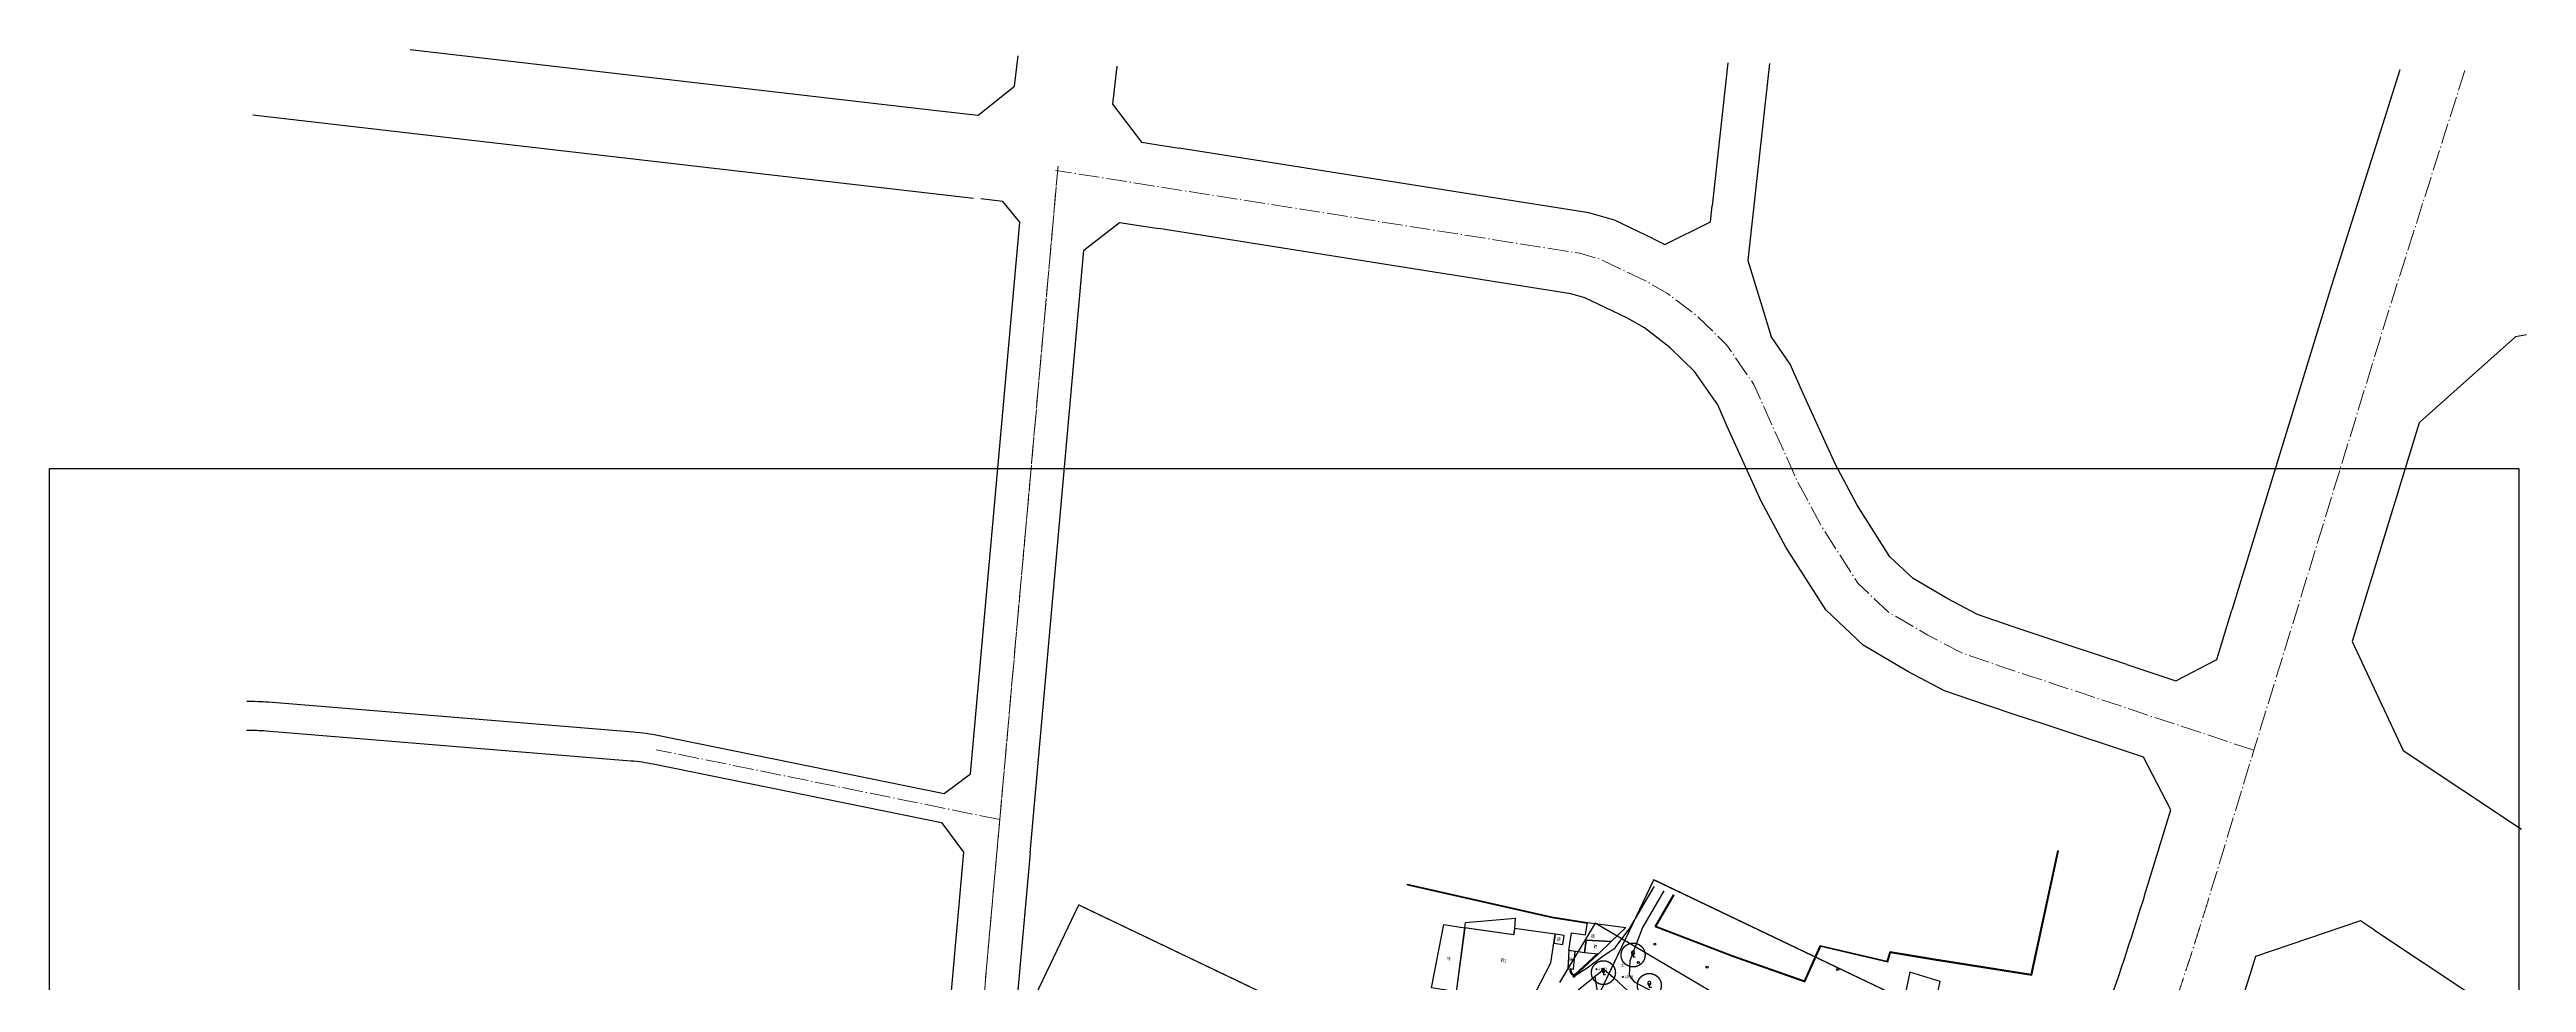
# Model space of a CAD drawing. Header units: millimetres. Extents: x 387826 to 388039216, y 3325062 to 3325368396.
# Drawn here: x 387438545 to 388037196, y 3325143016 to 3325368396 of the extents above; entities that cross this region are included whole.
import ezdxf
from ezdxf.enums import TextEntityAlignment as Align

# ---------------------------------------------------------------- set-up
doc = ezdxf.new("R2010")
doc.units = ezdxf.units.MM
doc.header["$LTSCALE"] = 1000
doc.header["$MEASUREMENT"] = 0
for name, pattern in [('000-Earth-MSCQ（不打印）$0$C2', [13.5, 10, -1.5, 0.5, -1.5]), ('000-Earth-MSCQ（不打印）$0$DASH', [0.35, 0.25, -0.1]), ('C2', [13.5, 10, -1.5, 0.5, -1.5]), ('DASH', [0.35, 0.25, -0.1])]:
    doc.linetypes.add(name, pattern=pattern)
for name, color, linetype in [('0-SITE', 7, 'Continuous'), ('0-非设计区域', 250, 'Continuous'), ('000-Earth-MSCQ（不打印）$0$0NT-Earth Building', 251, 'Continuous'), ('000-Earth-MSCQ（不打印）$0$0NT-Earth Legend', 250, 'Continuous'), ('000-Earth-MSCQ（不打印）$0$0NT-Earth Rord', 2, 'Continuous'), ('000-Earth-MSCQ（不打印）$0$0NT-Earth Text', 251, 'Continuous'), ('000-Earth-MSCQ（不打印）$0$0NT-Earth Text1', 251, 'Continuous'), ('000-Earth-MSCQ（不打印）$0$0NT-Earth-Green tree', 63, 'Continuous'), ('000-Earth-MSCQ（不打印）$0$GCD', 251, 'Continuous'), ('000-Earth-MSCQ（不打印）$0$RD-红线', 7, 'Continuous'), ('0NT-Border', 21, 'DASH')]:
    doc.layers.add(name, color=color, linetype=linetype)
doc.layers.add('000-Earth-MSCQ（不打印）$0$RD-中线', color=1, linetype='000-Earth-MSCQ（不打印）$0$C2', lineweight=0)
doc.layers.add('RD-中线', color=1, linetype='C2', lineweight=0)
doc.layers.add('0NT-辅助线（不打印）', color=157, linetype='Continuous', plot=False)
doc.styles.add('000-Earth-MSCQ（不打印）$0$HZ', font='gbenor.shx', dxfattribs={"width": 0.8, "bigfont": 'hztxt.shx'})
doc.styles.add('000-Earth-MSCQ（不打印）$0$细等线体', font='', dxfattribs={"width": 0.8})
doc.styles.get('000-Earth-MSCQ（不打印）$0$细等线体').set_extended_font_data('FZXiDengXian-Z06S')

# ---------------------------------------------------------------- blocks, each defined once
blk = doc.blocks.new('*U1125')
at = {"linetype": 'Continuous'}
for points in [[(0, 0), (0.5, 0.5), (-0.5, 0.5)], [(0, 0), (-0.5, 0.5), (-0.5, -0.5)], [(0, 0), (-0.5, -0.5), (0.5, -0.5)], [(0, 0), (0.5, -0.5), (0.5, 0.5)]]:
    blk.add_solid(points, dxfattribs=at)
blk = doc.blocks.new('000-Earth-MSCQ（不打印）$0$gc002')
blk.add_lwpolyline([(-0.5, -0.5), (0.5, -0.5), (0.5, 0.5), (-0.5, 0.5), (-0.5, -0.5)])
at = {"linetype": 'Continuous'}
blk.add_blockref('*U1125', (0, 0), dxfattribs=at)
blk = doc.blocks.new('000-Earth-MSCQ（不打印）$0$gc122')
blk.add_circle((0, 0), 0.5)
blk = doc.blocks.new('000-Earth-MSCQ（不打印）$0$gc143')
at = {"layer": '000-Earth-MSCQ（不打印）$0$0NT-Earth-Green tree'}
for p, q in [((0, 1), (0, 2)), ((0, 1), (0, 0)), ((1, 0), (0, 0))]:
    blk.add_line(p, q, dxfattribs=at)
at = {"layer": '000-Earth-MSCQ（不打印）$0$0NT-Earth-Green tree', "linetype": '000-Earth-MSCQ（不打印）$0$DASH'}
blk.add_circle((0, 1), 5.777, dxfattribs=at)
at = {"layer": '000-Earth-MSCQ（不打印）$0$0NT-Earth-Green tree'}
for centre, start, end in [((0.225, 2), 102.680383, 257.319617), ((-0.225, 2), 282.680383, 77.319617)]:
    blk.add_arc(centre, 1.025, start, end, dxfattribs=at)
blk = doc.blocks.new('000-Earth-MSCQ（不打印）$0$gc200')
h = blk.add_hatch(color=256)
edge = h.paths.add_edge_path()
edge.add_arc((0, 0), 0.25, 0, 360)
blk.add_circle((0, 0), 0.25)
blk = doc.blocks.new('000-Earth-MSCQ（不打印）')
at = {"layer": '000-Earth-MSCQ（不打印）$0$0NT-Earth Building', "linetype": 'Continuous'}
for p, q in [((387924103, 3325174752), (387923927, 3325174790)), ((387922786, 3325168642), (387922610, 3325168680)), ((387923839, 3325173530), (387923663, 3325173568)), ((387766717, 3325166589), (387766757, 3325166764)), ((387771593, 3325165483), (387771633, 3325165659)), ((387776469, 3325164377), (387776509, 3325164553)), ((387781346, 3325163272), (387781385, 3325163447)), ((387786222, 3325162166), (387786262, 3325162341)), ((387830989, 3325164193), (387831144, 3325164103)), ((387921733, 3325163754), (387921557, 3325163792)), ((387791098, 3325161060), (387791138, 3325161236)), ((387795974, 3325159954), (387796014, 3325160130)), ((387800850, 3325158848), (387800890, 3325159024)), ((387805778, 3325158011), (387805807, 3325158189)), ((387810245, 3325157297), (387810273, 3325157475)), ((387828467, 3325159876), (387828622, 3325159785)), ((387920679, 3325158867), (387920503, 3325158904)), ((387827517, 3325156112), (387827581, 3325156280)), ((387832188, 3325154329), (387832252, 3325154497)), ((387836859, 3325152545), (387836923, 3325152713)), ((387841530, 3325150762), (387841594, 3325150930)), ((387869520, 3325151075), (387869561, 3325151250)), ((387919626, 3325153979), (387919450, 3325154017)), ((387806290, 3325145685), (387806110, 3325145697)), ((387806329, 3325146274), (387806149, 3325146286)), ((387806736, 3325144921), (387806581, 3325144830)), ((387807261, 3325144698), (387807138, 3325144830)), ((387810587, 3325147802), (387810464, 3325147934)), ((387812804, 3325149871), (387812681, 3325150003)), ((387846211, 3325149004), (387846271, 3325149174)), ((387850926, 3325147341), (387850986, 3325147510)), ((387855641, 3325145677), (387855701, 3325145847)), ((387863780, 3325145337), (387863616, 3325145409)), ((387865799, 3325149911), (387865635, 3325149983)), ((387874389, 3325149938), (387874430, 3325150113)), ((387879258, 3325148801), (387879299, 3325148976)), ((387883213, 3325149252), (387883041, 3325149305)), ((387887420, 3325149610), (387887449, 3325149788)), ((387892354, 3325148799), (387892383, 3325148977)), ((387897291, 3325148008), (387897319, 3325148186)), ((387902230, 3325147229), (387902258, 3325147407)), ((387907169, 3325146450), (387907197, 3325146628)), ((387912108, 3325145671), (387912136, 3325145849)), ((387917047, 3325144892), (387917075, 3325145070)), ((387918572, 3325149091), (387918396, 3325149129)), ((387860356, 3325144013), (387860416, 3325144183))]:
    blk.add_line(p, q, dxfattribs=at)
at = {"layer": '000-Earth-MSCQ（不打印）$0$0NT-Earth Building', "flags": 128}
for points in [[(387830989, 3325164193), (387826496, 3325156502), (387845186, 3325149366), (387862814, 3325143146), (387866613, 3325151754), (387882821, 3325147969), (387883518, 3325150252), (387894113, 3325148510), (387917647, 3325144797), (387924103, 3325174752)], [(387831144, 3325164103), (387826759, 3325156594), (387845248, 3325149535), (387862716, 3325143372), (387866508, 3325151963), (387882698, 3325148183), (387883392, 3325150455), (387894141, 3325148687), (387917507, 3325145002), (387923927, 3325174790)], [(387766717, 3325166589), (387801603, 3325158678), (387810245, 3325157297)], [(387766757, 3325166764), (387801637, 3325158855), (387810273, 3325157475)], [(387806581, 3325144830), (387806106, 3325145637), (387806149, 3325146286)], [(387806736, 3325144921), (387806289, 3325145680), (387806329, 3325146274)], [(387807138, 3325144830), (387812681, 3325150003)], [(387807261, 3325144698), (387812804, 3325149871)]]:
    blk.add_lwpolyline(points, dxfattribs=at)
for points in [[(387778548, 3325140727), (387772518, 3325141686), (387775500, 3325156998), (387780588, 3325156242)], [(387780588, 3325156242), (387780756, 3325157524), (387792763, 3325158533), (387792608, 3325156059), (387792427, 3325154481)], [(387805758, 3325150696), (387806361, 3325154977), (387809797, 3325154493), (387810273, 3325157475), (387819536, 3325156313), (387815987, 3325152927), (387809962, 3325153226), (387809530, 3325150164)], [(387796387, 3325138123), (387801410, 3325147747), (387802462, 3325154645), (387792608, 3325156059), (387792375, 3325154489), (387780566, 3325156245), (387778548, 3325140727)], [(387802136, 3325152503), (387804267, 3325152178), (387804654, 3325154354), (387802462, 3325154645)], [(387805758, 3325150696), (387805468, 3325146331), (387806862, 3325146239), (387807286, 3325150480)], [(387809962, 3325153226), (387815987, 3325152927), (387812804, 3325149871), (387809530, 3325150164)], [(387884729, 3325129051), (387903251, 3325124235), (387905369, 3325131056), (387893510, 3325134253), (387895505, 3325143262), (387888142, 3325145496)]]:
    blk.add_lwpolyline(points, close=True, dxfattribs=at)
at = {"layer": '000-Earth-MSCQ（不打印）$0$0NT-Earth Rord', "color": 8, "flags": 128}
for points in [[(387807261, 3325144698), (387810215, 3325146538), (387813940, 3325149358), (387816906, 3325151341), (387820500, 3325156139), (387826236, 3325165891), (387826443, 3325166222)], [(387828666, 3325165116), (387823571, 3325156310), (387820514, 3325148274), (387820325, 3325144704), (387821544, 3325143159), (387830740, 3325138370), (387839404, 3325134704), (387843554, 3325133506)], [(387774152, 3325086419), (387782404, 3325097017), (387792793, 3325106922), (387799150, 3325113929), (387804659, 3325123150), (387813243, 3325136990), (387812078, 3325144504)], [(387808025, 3325141191), (387814172, 3325146216), (387816506, 3325144193), (387820039, 3325140995), (387829625, 3325136003), (387838002, 3325132458), (387841892, 3325129077)]]:
    blk.add_lwpolyline(points, dxfattribs=at)
at = {"layer": '000-Earth-MSCQ（不打印）$0$0NT-Earth Rord', "color": 8}
blk.add_lwpolyline([(387840657, 3325140536), (387812091, 3325157336), (387803520, 3325142962)], dxfattribs=at)
at = {"layer": '000-Earth-MSCQ（不打印）$0$RD-中线', "ltscale": 0.5}
blk.add_line((387668208, 3325182366), (387585163, 3325199240), dxfattribs=at)
at = {"layer": '000-Earth-MSCQ（不打印）$0$RD-中线', "ltscale": 0.5, "flags": 128}
for points in [[(388022314, 3325363334), (388017166, 3325347164), (388004392, 3325306887), (387971320, 3325199118), (387960067, 3325162232, -0.0428905), (387909014, 3325035088), (387880970, 3324979543, -0.0950113), (387811952, 3324890064), (387779399, 3324861262, -0.1527071), (387615966, 3324788030), (387599394, 3324786062), (387481724, 3324770664)], [(388022314, 3325363334), (388017166, 3325347164), (388004392, 3325306887), (387971320, 3325199118), (387960067, 3325162232, -0.0428905), (387909014, 3325035088), (387880970, 3324979543, -0.0950113), (387811952, 3324890064), (387779399, 3324861262, -0.1527071), (387615966, 3324788030), (387599394, 3324786062), (387481724, 3324770664)], [(387483592, 3324953971), (387611306, 3324954127, 0.3880347), (387651099, 3324990573), (387682291, 3325340224)]]:
    blk.add_lwpolyline(points, format="xyb", dxfattribs=at)
blk.add_lwpolyline([(387971320, 3325199118), (387923303, 3325215036), (387917725, 3325216868), (387909903, 3325219462), (387900557, 3325222705), (387892517, 3325226904), (387882912, 3325232540), (387875600, 3325239454), (387866797, 3325253236), (387861192, 3325263685), (387853160, 3325281389), (387850492, 3325287451), (387843836, 3325297098), (387836716, 3325304035), (387829562, 3325309498), (387824422, 3325312445), (387813173, 3325317793), (387808421, 3325319185), (387681660, 3325339209)], dxfattribs=at)
at = {"layer": '000-Earth-MSCQ（不打印）$0$RD-红线', "color": 1, "ltscale": 10}
blk.add_line((387675526, 3325174363), (387659067, 3324989862), dxfattribs=at)
at = {"layer": '000-Earth-MSCQ（不打印）$0$RD-红线', "color": 1, "ltscale": 10, "flags": 128}
for points in [[(387525737, 3325368396), (387652950, 3325353685)], [(387652950, 3325353685), (387662980, 3325352525), (387671804, 3325359558), (387672614, 3325366899)], [(387844177, 3325365150), (387840414, 3325330632)], [(387854226, 3325365047), (387849280, 3325319672)], [(388006622, 3325363494), (388002869, 3325351707), (387990072, 3325311355), (387966012, 3325232957)], [(387487656, 3325352664), (387661839, 3325332522)], [(387826178, 3325322684), (387816749, 3325327167), (387810616, 3325328964), (387711567, 3325344610)], [(387826178, 3325322684), (387816749, 3325327167), (387810616, 3325328964), (387711567, 3325344610)], [(387654753, 3325188672), (387661166, 3325193453), (387673052, 3325326697), (387668982, 3325331696), (387663659, 3325332311)], [(387675526, 3325174363), (387688511, 3325319921), (387697124, 3325326641), (387706657, 3325325136)], [(387849280, 3325319672), (387849033, 3325317411), (387854646, 3325299041)], [(387940597, 3325219839), (387926437, 3325224533), (387920859, 3325226365), (387913116, 3325228933), (387904533, 3325231912), (387897366, 3325235654), (387888956, 3325240589), (387883365, 3325245875), (387875431, 3325258298), (387870162, 3325268120), (387862291, 3325285470), (387859263, 3325292349), (387854646, 3325299041)], [(388037196, 3325299442), (388034555, 3325298957), (388011528, 3325278456), (388011297, 3325278252), (387997015, 3325231715), (387995073, 3325225385), (388007361, 3325199074), (388009103, 3325197917), (388011659, 3325196221)], [(387997015, 3325231715), (387995073, 3325225385), (388007361, 3325199074), (388035979, 3325180073)], [(388000505, 3325155608), (388035493, 3325132378)], [(388000505, 3325155608), (388035493, 3325132378)]]:
    blk.add_lwpolyline(points, dxfattribs=at)
for points in [[(387696482, 3325364365), (387695476, 3325355242), (387702500, 3325346042), (387711567, 3325344610, 0.400576)], [(387826178, 3325322684), (387828971, 3325321328), (387839995, 3325326781), (387840414, 3325330632, 0.5161803)], [(387936262, 3325137638, 0.0097058), (387945719, 3325166610), (387951239, 3325184707), (387944665, 3325197418), (387920169, 3325205539), (387914591, 3325207371), (387906689, 3325209991), (387896581, 3325213499), (387887669, 3325218153), (387876869, 3325224491), (387867834, 3325233032), (387858164, 3325248173), (387852222, 3325259251), (387844029, 3325277309), (387841721, 3325282553), (387836158, 3325290616), (387830168, 3325296452), (387824016, 3325301150), (387819781, 3325303578), (387809598, 3325308419), (387806226, 3325309407), (387706657, 3325325136)], [(387936262, 3325137638, 0.0097058), (387945719, 3325166610), (387951239, 3325184707), (387944665, 3325197418), (387920169, 3325205539), (387914591, 3325207371), (387906689, 3325209991), (387896581, 3325213499), (387887669, 3325218153), (387876869, 3325224491), (387867834, 3325233032), (387858164, 3325248173), (387852222, 3325259251), (387844029, 3325277309), (387841721, 3325282553), (387836158, 3325290616), (387830168, 3325296452), (387824016, 3325301150), (387819781, 3325303578), (387809598, 3325308419), (387806226, 3325309407), (387706657, 3325325136)], [(387940597, 3325219839), (387952418, 3325215920), (387962359, 3325221051), (387966012, 3325232957, 0.4207716)], [(387486211, 3325210947, -0.0246688), (387491485, 3325210776), (387579574, 3325203563, -0.0296964), (387585860, 3325202670), (387654753, 3325188672)], [(387486140, 3325203944, -0.0256911), (387490913, 3325203800), (387579002, 3325196586, -0.0296964), (387584466, 3325195810), (387654127, 3325181656)], [(387654127, 3325181656), (387659473, 3325174485), (387643130, 3324991284, -0.3880347), (387611296, 3324962127), (387483674, 3324961971)], [(388000505, 3325155608), (387997080, 3325157882), (387971735, 3325149278), (387970408, 3325145094, 0.4968151)], [(387970408, 3325145094, -0.0387811), (387922406, 3325028327), (387921421, 3325026376, 0.0753088), (387920019, 3325022107), (387917689, 3325008276, -0.0753088), (387916288, 3325004007), (387904784, 3324981223, -0.0744325), (387902218, 3324977599), (387891906, 3324966852, 0.0662155), (387889568, 3324963662, -0.0867671), (387821892, 3324878828), (387789339, 3324850027, -0.0938877), (387688576, 3324790022)]]:
    blk.add_lwpolyline(points, format="xyb", dxfattribs=at)
at = {"layer": '000-Earth-MSCQ（不打印）$0$0NT-Earth Legend', "linetype": 'Continuous', "xscale": 500, "yscale": 500, "zscale": 1000}
for p in [(387826518, 3325152266), (387822542, 3325147847), (387839151, 3325146699), (387870715, 3325146167)]:
    blk.add_blockref('000-Earth-MSCQ（不打印）$0$gc122', p, dxfattribs=at)
at = {"layer": '000-Earth-MSCQ（不打印）$0$0NT-Earth Legend', "color": 8, "xscale": 499.9999999999999, "yscale": 499.9999999999999, "zscale": 1000, "rotation": 300.4830482779508}
blk.add_blockref('000-Earth-MSCQ（不打印）$0$gc002', (387806998, 3325144652), dxfattribs=at)
at = {"layer": '000-Earth-MSCQ（不打印）$0$0NT-Earth-Green tree', "linetype": 'Continuous', "xscale": 500, "yscale": 500, "zscale": 1000}
for p in [(387821276, 3325149146), (387814099, 3325144883), (387825201, 3325141803)]:
    blk.add_blockref('000-Earth-MSCQ（不打印）$0$gc143', p, dxfattribs=at)
at = {"layer": '000-Earth-MSCQ（不打印）$0$GCD', "linetype": 'Continuous'}
ref = blk.add_blockref('000-Earth-MSCQ（不打印）$0$gc200', (387812435, 3325146212), dxfattribs=dict(at, xscale=500, yscale=500, zscale=500))
ref.add_attrib('height', '411.91', dxfattribs={"linetype": 'Continuous', "height": 750, "style": '000-Earth-MSCQ（不打印）$0$HZ', "width": 0.8}).set_placement((387812885, 3325146212), align=Align.MIDDLE_LEFT)
ref = blk.add_blockref('000-Earth-MSCQ（不打印）$0$gc200', (387818802, 3325144361), dxfattribs=dict(at, xscale=500, yscale=500, zscale=500))
ref.add_attrib('height', '411.31', dxfattribs={"linetype": 'Continuous', "height": 750, "style": '000-Earth-MSCQ（不打印）$0$HZ', "width": 0.8}).set_placement((387819252, 3325144361), align=Align.MIDDLE_LEFT)
at = {"layer": '000-Earth-MSCQ（不打印）$0$0NT-Earth Text', "linetype": 'Continuous', "style": '000-Earth-MSCQ（不打印）$0$细等线体', "width": 0.8}
blk.add_text('土', height=800, dxfattribs=at).set_placement((387818684, 3325147280), align=Align.MIDDLE)
at = {"layer": '000-Earth-MSCQ（不打印）$0$0NT-Earth Text1', "linetype": 'Continuous', "style": '000-Earth-MSCQ（不打印）$0$HZ', "width": 0.8}
for s, p in [('砖', (387803384, 3325153424)), ('砖', (387811608, 3325154187)), ('砖', (387812177, 3325151691)), ('砖', (387776754, 3325148693)), ('砖2', (387789948, 3325148379)), ('砖', (387806294, 3325148541))]:
    blk.add_text(s, height=800, dxfattribs=at).set_placement(p, align=Align.MIDDLE)

msp = doc.modelspace()

# ---------------------------------------------------------------- linework, layer by layer
at = {"layer": '0-非设计区域', "ltscale": 10}
for points in [[(387826303, 3325167825), (387941061, 3325112954), (387853235, 3324929271), (387845394, 3324933020), (387757568, 3324749337), (387642809, 3324804208), (387730636, 3324987891), (387738476, 3324984142)], [(387687294, 3325161743), (387779136, 3325117829), (387724265, 3325003071), (387706528, 3325011552), (387651681, 3324896843), (387648024, 3324898592), (387593153, 3324783833), (387501311, 3324827747), (387556182, 3324942505), (387559839, 3324940757), (387614710, 3325055515), (387632447, 3325047034)]]:
    msp.add_lwpolyline(points, close=True, dxfattribs=at)
at = {"layer": '0NT-Border', "linetype": 'DASH', "ltscale": 4, "const_width": 300}
msp.add_lwpolyline([(387826303, 3325167825), (387941061, 3325112954), (387897148, 3325021112), (387782390, 3325075983)], close=True, dxfattribs=at)
msp.add_lwpolyline([(387632423, 3325046984), (387687294, 3325161743), (387779136, 3325117829), (387724265, 3325003071), (387706528, 3325011552)], dxfattribs=at)
at = {"layer": '0NT-辅助线（不打印）', "ltscale": 10}
msp.add_lwpolyline([(387438545, 3325267158), (388035340, 3325267158), (388035340, 3324716069), (387438545, 3324716069)], close=True, dxfattribs=at)
at = {"layer": 'RD-中线', "ltscale": 0.5}
msp.add_line((387668208, 3325182366), (387585163, 3325199240), dxfattribs=at)
at = {"layer": 'RD-中线', "ltscale": 0.5, "flags": 128}
msp.add_lwpolyline([(387668208, 3325182366), (387682291, 3325340224)], dxfattribs=at)
msp.add_lwpolyline([(387547959, 3324954050), (387611306, 3324954127, 0.3880347), (387651099, 3324990573), (387668208, 3325182366)], format="xyb", dxfattribs=at)

# ---------------------------------------------------------------- block references
at = {"layer": '0-SITE', "ltscale": 10}
msp.add_blockref('000-Earth-MSCQ（不打印）', (0, 0), dxfattribs=at)

doc.saveas('drawing.dxf')
